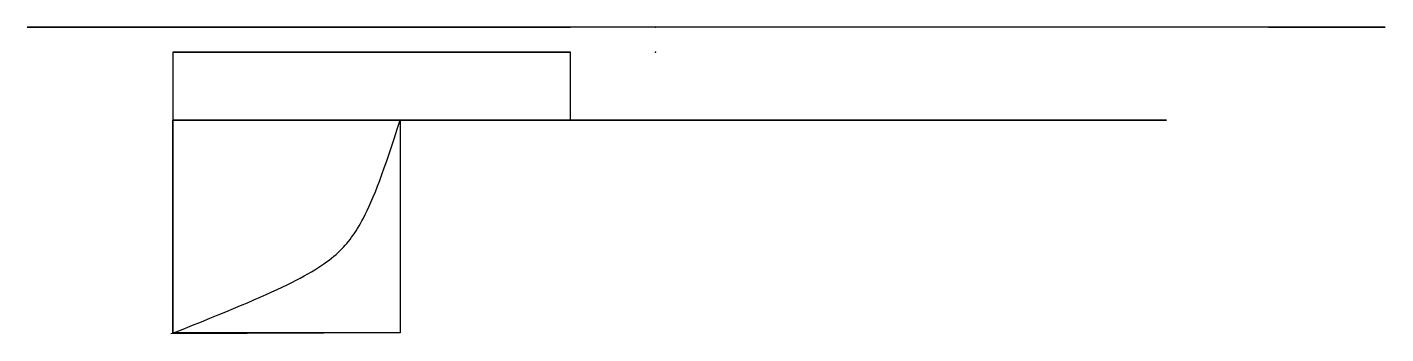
# Model space of a CAD drawing. Header units: centimetres. Extents: x -7.4 to 8.6, y -2.5 to 1.1.
import ezdxf

# ---------------------------------------------------------------- set-up
doc = ezdxf.new("R2010")
doc.units = ezdxf.units.CM
doc.header["$MEASUREMENT"] = 0
for name, color, linetype in [('headset v15_Sketch11', 7, 'Continuous'), ('headset v15_Sketch12', 7, 'Continuous'), ('headset v15_Sketch13', 7, 'Continuous'), ('headset v15_Sketch14', 7, 'Continuous'), ('headset v15_Sketch15', 7, 'Continuous'), ('headset v15_Sketch16', 7, 'Continuous'), ('headset v15_Sketch17', 7, 'Continuous'), ('headset v15_Sketch18', 7, 'Continuous'), ('headset v15_Sketch19', 7, 'Continuous'), ('headset v15_Sketch20', 7, 'Continuous'), ('headset v15_Sketch22', 7, 'Continuous')]:
    doc.layers.add(name, color=color, linetype=linetype)

msp = doc.modelspace()

# ---------------------------------------------------------------- linework, layer by layer
at = {"layer": 'headset v15_Sketch11'}
for p, q in [((-1, 0, -7), (-5.668, 0, -7)), ((-5.668, 0, -7), (-5.668, 0, -6)), ((-5.668, 0, -6), (-1, 0, -6)), ((-1, 0, -7), (-1, 0, -6)), ((5, 0), (6, 0, 0.025))]:
    msp.add_line(p, q, dxfattribs=at)
at = {"layer": 'headset v15_Sketch11', "extrusion": (0, 1, 0)}
for radius, start in [(7, 179.7916), (6, 180)]:
    msp.add_arc((1, 0), radius, start, 270, dxfattribs=at)
at = {"layer": 'headset v15_Sketch11'}
msp.add_point((0, 0), dxfattribs=at)
at = {"layer": 'headset v15_Sketch12'}
msp.add_point((0, 0), dxfattribs=at)
at = {"layer": 'headset v15_Sketch13'}
for p, q in [((-1, 0.8, -6), (-5.668, 0.8, -6)), ((-5.668, 0.8, -6), (-5.668, 0, -6)), ((-1, 0, -6), (-1, 0.8, -6)), ((-5.668, 0, -6), (-1, 0, -6)), ((-5.668, 0, -6), (-3, 0, -6)), ((-5.668, -2.5, -6), (-5.668, 0, -6)), ((-3, 0, -6), (-3, -2.5, -6)), ((-3, -2.5, -6), (-5.668, -2.5, -6))]:
    msp.add_line(p, q, dxfattribs=at)
msp.add_point((0, 0, -6), dxfattribs=at)
at = {"layer": 'headset v15_Sketch14'}
for p, q in [((-3, 0), (-3, -2.5)), ((-3, -2.5), (-5.69, -2.512))]:
    msp.add_line(p, q, dxfattribs=at)
msp.add_point((0, 0), dxfattribs=at)
at = {"layer": 'headset v15_Sketch15'}
for p, q in [((-1, 0.8, -7), (-5.668, 0.8, -7)), ((-5.668, 0.8, -7), (-5.668, 0.8, -6)), ((-5.668, 0.8, -6), (-1, 0.8, -6))]:
    msp.add_line(p, q, dxfattribs=at)
msp.add_point((0, 0.8), dxfattribs=at)
at = {"layer": 'headset v15_Sketch16'}
for p, q in [((-3, 0, -6), (-3, 0, -7)), ((-3, 0, -7), (-1, 0, -7)), ((-1, 0, -6), (-3, 0, -6)), ((6, 0, 0.025), (5, 0))]:
    msp.add_line(p, q, dxfattribs=at)
at = {"layer": 'headset v15_Sketch16', "extrusion": (0, -1, 0)}
msp.add_arc((-1, 0), 7, 270, 0.2084, dxfattribs=at)
at = {"layer": 'headset v15_Sketch16'}
msp.add_point((0, 0), dxfattribs=at)
at = {"layer": 'headset v15_Sketch17'}
for p, q in [((-1.521, 0.8, -6.831), (-5.29, 0.8, -6.831)), ((-5.29, 0.8, -6.831), (-5.29, 0.8, -6.155)), ((-5.29, 0.8, -6.155), (-1.521, 0.8, -6.128)), ((-1.521, 0.8, -6.128), (-1.521, 0.8, -6.831))]:
    msp.add_line(p, q, dxfattribs=at)
msp.add_point((0, 0.8), dxfattribs=at)
at = {"layer": 'headset v15_Sketch18'}
for p, q in [((-3.11, 0.8, -6.843), (-5.299, 0.8, -6.831)), ((-5.299, 0.8, -6.831), (-5.295, 0.8, -6.158)), ((-5.295, 0.8, -6.158), (-3.11, 0.8, -6.158)), ((-3.11, 0.8, -6.158), (-3.11, 0.8, -6.843))]:
    msp.add_line(p, q, dxfattribs=at)
msp.add_point((0, 0.8), dxfattribs=at)
at = {"layer": 'headset v15_Sketch19'}
for p, q in [((-3.753, 0.8, -6.838), (-5.299, 0.8, -6.838)), ((-5.299, 0.8, -6.838), (-5.299, 0.8, -6.165)), ((-5.299, 0.8, -6.165), (-3.753, 0.8, -6.165)), ((-3.753, 0.8, -6.165), (-3.753, 0.8, -6.838))]:
    msp.add_line(p, q, dxfattribs=at)
msp.add_point((0, 0.8), dxfattribs=at)
at = {"layer": 'headset v15_Sketch20'}
for p, q in [((-1, 0.8, -6), (-5.668, 0.8, -6)), ((-5.668, 0.8, -6), (-5.668, -2.5, -6)), ((-1, 0, -6), (-1, 0.8, -6)), ((-3, 0, -6), (-1, 0, -6)), ((-5.668, -2.5, -6), (-5.661, -2.5, -6))]:
    msp.add_line(p, q, dxfattribs=at)
msp.add_open_spline([(-5.661, -2.5, -6), (-4.422, -2.01, -6), (-3.985, -1.796, -6), (-3.611, -1.447, -6), (-3.519, -1.322, -6), (-3.31, -0.921, -6), (-3.184, -0.585, -6), (-3, 0, -6)], degree=3, knots=[0.031895, 0.031895, 0.031895, 0.031895, 4.067073, 4.067073, 5.874252, 5.874252, 8.359987, 8.359987, 8.359987, 8.359987], dxfattribs=at)
msp.add_point((0, 0, -6), dxfattribs=at)
at = {"layer": 'headset v15_Sketch22'}
for p, q in [((-1, 1.093, -7.366), (-7.378, 1.093, -7.366)), ((-7.378, 1.093, -7.366), (-7.378, 1.093, -6)), ((-7.378, 1.093, -6), (-1, 1.093, -6)), ((-6.874, 1.093, -7.145), (-7.3, 1.093, -7.145)), ((-7.3, 1.093, -7.145), (-7.3, 1.093, -6.2)), ((-7.3, 1.093, -6.2), (-6.862, 1.093, -6.202)), ((-6.874, 1.093, -7.145), (-5.274, 1.093, -7.145)), ((-6.869, 1.093, -6.225), (-6.874, 1.093, -6.225)), ((-6.874, 1.093, -6.225), (-6.874, 1.093, -7.145)), ((-6.862, 1.093, -6.202), (-6.874, 1.093, -7.145)), ((-6.862, 1.093, -6.215), (-6.869, 1.093, -6.215)), ((-6.869, 1.093, -6.215), (-6.869, 1.093, -6.225)), ((-1.712, 1.093, -6.175), (-6.862, 1.093, -6.211)), ((-6.862, 1.093, -6.211), (-6.862, 1.093, -6.215)), ((-5.274, 1.093, -7.145), (-3.883, 1.093, -7.152)), ((-3.883, 1.093, -7.152), (-3.883, 1.093, -7.136)), ((-3.883, 1.093, -7.136), (-1.712, 1.093, -7.136)), ((-1.712, 1.093, -7.136), (-1.712, 1.093, -6.175)), ((7.198, 1.093, 2.198), (8.565, 1.093, 2.233))]:
    msp.add_line(p, q, dxfattribs=at)
at = {"layer": 'headset v15_Sketch22', "extrusion": (0, 1, 0)}
for radius, start in [(9.565, 179.7916), (8.198, 180)]:
    msp.add_arc((1, 2.198, 1.093), radius, start, 270, dxfattribs=at)
at = {"layer": 'headset v15_Sketch22'}
msp.add_point((0, 1.093), dxfattribs=at)

doc.saveas('drawing.dxf')
